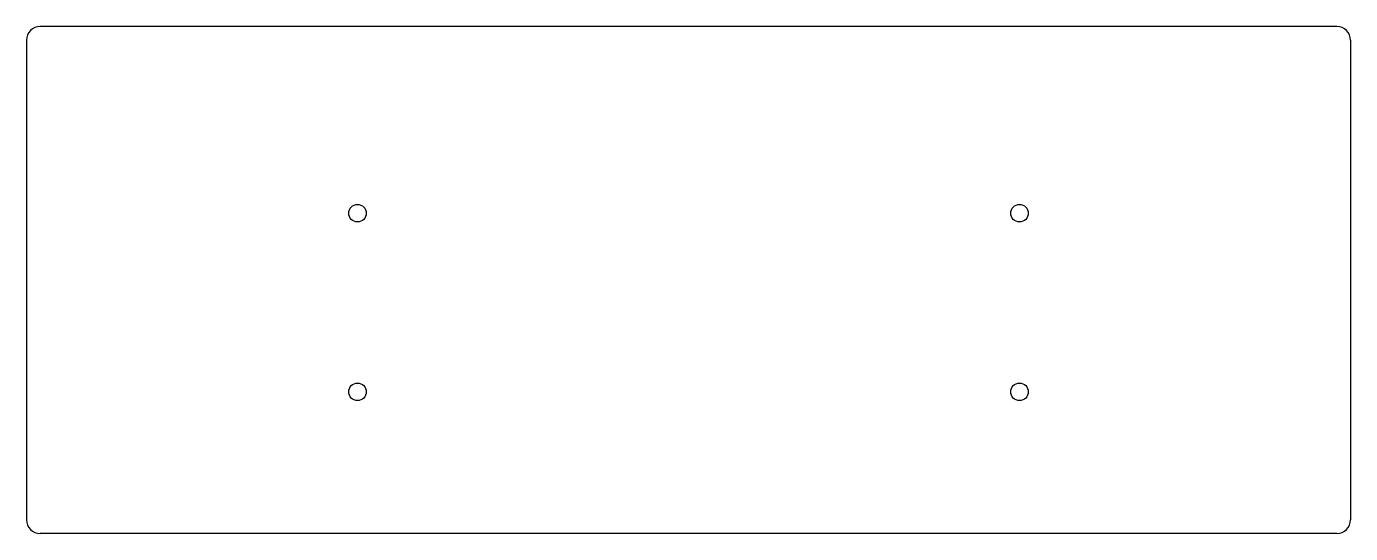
# Model space of a CAD drawing. Header units: millimetres. Extents: x -6 to 235, y -37 to 56.
import ezdxf

# ---------------------------------------------------------------- set-up
doc = ezdxf.new("R2010")
doc.units = ezdxf.units.MM

msp = doc.modelspace()

# ---------------------------------------------------------------- linework, layer by layer
at = {"color": 7, "linetype": 'Continuous', "lineweight": 25}
for p, q in [((232.5, 55.58), (-3.9, 55.58)), ((-6.4, 53.08), (-6.4, -34.36)), ((235, 53.08), (235, -34.36)), ((232.5, -36.86), (-3.9, -36.86))]:
    msp.add_line(p, q, dxfattribs=at)
for centre in [(53.95, 21.54), (174.65, 21.54), (53.95, -11.03), (174.65, -11.03)]:
    msp.add_circle(centre, 1.6, dxfattribs=at)
for centre, start, end in [((-3.9, 53.08), 90, 180), ((232.5, 53.08), 0, 90), ((-3.9, -34.36), 180, 270), ((232.5, -34.36), 270, 0)]:
    msp.add_arc(centre, 2.5, start, end, dxfattribs=at)

doc.saveas('drawing.dxf')
